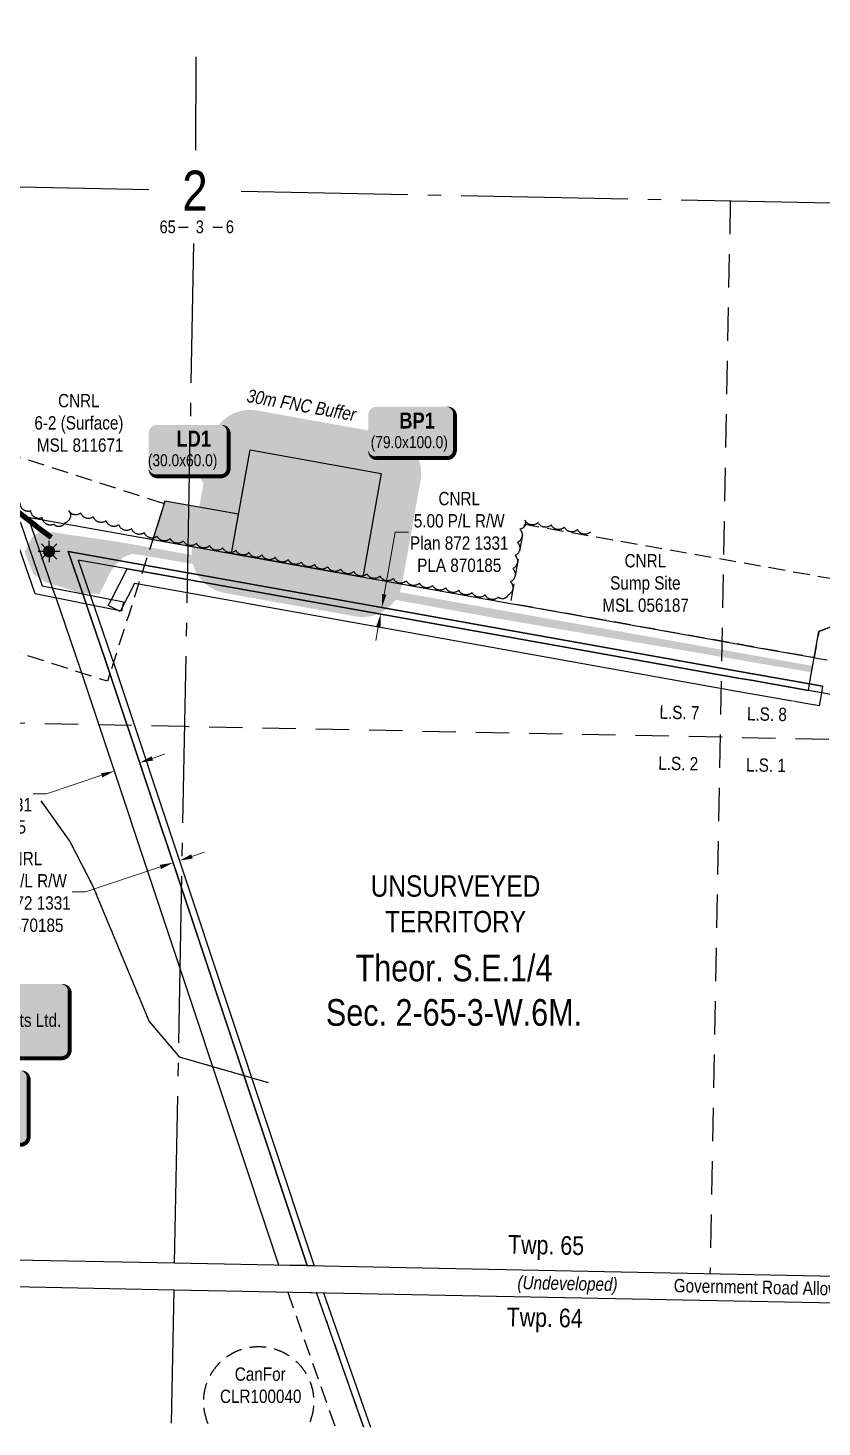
# Model space of a CAD drawing. Extents: x 412546 to 414954, y 6049740 to 6051498.
# Drawn here: x 413293 to 413889, y 6049753 to 6050802 of the extents above; entities that cross this region are included whole.
import ezdxf
from ezdxf.enums import TextEntityAlignment as Align

# ---------------------------------------------------------------- set-up
doc = ezdxf.new("R2010")
doc.units = 0
doc.header["$LTSCALE"] = 5
doc.header["$PDSIZE"] = 50
for name, pattern in [('0', [1, 1, 0]), ('foc-ACCESSROAD', [3.75, 2.5, -1.25]), ('foc-LSD', [8, 5, -3]), ('foc-QUARTERLINE', [33, 25, -3, 2, -3]), ('foc-WHEELTRACKS', [2, 0.4, -1.6])]:
    doc.linetypes.add(name, pattern=pattern)
doc.layers.get('Defpoints').update_dxf_attribs({"color": 9})
for name, color, linetype in [('10', 1, 'Continuous'), ('9', 3, 'Continuous'), ('AS-ROADS', 254, 'Continuous'), ('AS-WILDLIFE-BLOCK', 131, 'Continuous'), ('C-SYMBOL', 7, 'Continuous'), ('D-TXT', 6, 'Continuous'), ('F-AR', 190, 'foc-ACCESSROAD'), ('F-RW', 190, 'Continuous'), ('F-WS', 190, 'foc-ACCESSROAD'), ('F-WS-S', 190, 'Continuous'), ('L-QSEC', 8, 'foc-QUARTERLINE'), ('L-ROAD-T', 7, 'Continuous'), ('L-SEC', 7, 'Continuous'), ('L-SECLBL', 7, 'Continuous'), ('L-SECTION-LSD', 7, 'foc-LSD'), ('L-UNS-T', 3, 'Continuous'), ('P-BUFFER-H 30m', 51, 'Continuous'), ('P-BUFFER-T', 40, 'Continuous'), ('P-TEMP-BLOCKS', 250, 'Continuous'), ('P-TEMP-H', 41, 'Continuous'), ('P-TEMP_LOG DECK', 46, 'Continuous'), ('T-BUSH', 110, '0'), ('T-WATER-P3', 160, 'foc-WHEELTRACKS')]:
    doc.layers.add(name, color=color, linetype=linetype)
for name, color, linetype, lineweight in [('F-AR-T', 190, 'Continuous', 9), ('F-WS-T', 190, 'Continuous', 9), ('T-TEXT', 48, 'Continuous', 18)]:
    doc.layers.add(name, color=color, linetype=linetype, lineweight=lineweight)
doc.styles.add('100L', font='ARIALN.TTF', dxfattribs={"height": 11})
doc.styles.add('175L', font='ARIALN.TTF', dxfattribs={"height": 20})
doc.styles.add('80', font='ARIALN.TTF', dxfattribs={"height": 10})
doc.styles.add('80CG', font='ARIALN.TTF', dxfattribs={"height": 10})
doc.styles.add('80L', font='ARIALN.TTF', dxfattribs={"height": 10})
doc.styles.add('80LS', font='ARIALNI.TTF', dxfattribs={"height": 10})
doc.styles.add('BOLD', font='ARIALNB.TTF')
doc.styles.add('foc-LtypeFont', font='ARIALN.TTF', dxfattribs={"height": 7.349999999999999})
doc.styles.add('SIMPLEX', font='ARIALN.TTF')
doc.linetypes.add('foc-TOPO-flowdirection-NOLINE', pattern='A,0,[">",foc-LtypeFont,S=0.3,R=0,X=0,Y=-0.945],-20,[">",foc-LtypeFont,S=0.3,R=0,X=0,Y=-0.945],0', length=20)
doc.dimstyles.new('Compass 5 000', dxfattribs={"dimscale": 5, "dimtxt": 9, "dimasz": 2, "dimexe": 0.2, "dimexo": 0.0625, "dimgap": 0.5, "dimtad": 0, "dimtih": 1, "dimtoh": 1, "dimzin": 0, "dimdsep": 46, "dimtxsty": '80CG', "dimcen": 0.1, "dimse1": 1, "dimse2": 1, "dimclrd": 256, "dimclrt": 256, "dimaunit": 1, "dimadec": 4, "dimazin": 0, "dimtfac": 0.06, "dimtofl": 0, "dimtmove": 0, "dimatfit": 1, "dimfxl": 0.2, "dimtolj": 1, "dimtzin": 0, "dimlwd": -1, "dimarcsym": 0})

# ---------------------------------------------------------------- blocks, each defined once
blk = doc.blocks.new('L-SECLBL')
at = {"layer": '9', "color": 7}
for p, q in [((-5.082139060913505, -27.83004804289613), (-12.28857354467345, -27.83004804289613)), ((20.70431141927111, -27.83004804289613), (13.49787693551116, -27.83004804289613))]:
    blk.add_line(p, q, dxfattribs=at)
at = {"layer": '10', "color": 2, "style": 'SIMPLEX'}
blk.add_attdef('SEC', text='', height=30, dxfattribs=at).set_placement((0, 0), align=Align.MIDDLE)
at = {"layer": '10', "color": 5, "style": '80L'}
blk.add_attdef('TWP', text='', height=9.5, dxfattribs=at).set_placement((-14.43410290347765, -27.36845155570791), align=Align.MIDDLE_RIGHT)
blk.add_attdef('RGE', text='', height=9.5, dxfattribs=at).set_placement((3.622123863462547, -27.36845155570791), align=Align.MIDDLE_CENTER)
blk.add_attdef('MER', text='', height=9.5, dxfattribs=at).set_placement((23.16775162027989, -27.36845155570791), align=Align.MIDDLE_LEFT)
blk = doc.blocks.new('GAS')
h = blk.add_hatch(color=255)
h.dxf.hatch_style = 1
edge = h.paths.add_edge_path()
edge.add_arc((0, 0), 0.9, 0, 360)
for p, q in [((-0.8077887898725749, 0), (-1.615577579628734, 0)), ((-0.5711929310346023, 0.5711929297831376), (-1.142385862069204, 1.142385861385264)), ((0, 0.8077887887338874), (0, 1.615577579286764)), ((0.5711929310309642, 0.5711929297831376), (1.142385862065566, 1.142385861385264)), ((1.615577579625096, 0), (0.8077887898689368, 0)), ((-0.5711929310346023, -0.5711929316021271), (-1.142385862069204, -1.142385863204253)), ((0, -0.8077887905528768), (0, -1.615577581105753)), ((1.142385862065566, -1.142385863204253), (0.5711929310309642, -0.5711929316021271))]:
    blk.add_line(p, q)
blk.add_circle((0, 0), 0.8000000000000003)
blk = doc.blocks.new('*U38')
h = blk.add_hatch(color=255)
edge = h.paths.add_edge_path()
edge.add_line((-114, -28.5), (114, -28.5))
edge.add_arc((114, -22.5), 6, 270, 360)
edge.add_line((120, -22.5), (120, 21))
edge.add_arc((114, 21), 6, 0, 90)
edge.add_line((114, 27), (-114, 27))
edge.add_arc((-114, 21), 6, 90, 180)
edge.add_line((-120, 21), (-120, -22.5))
edge.add_arc((-114, -22.5), 6, 180, 270)
at = {"color": 44, "flags": 128}
blk.add_lwpolyline([(-114, -28.5, 3, 3, 0), (114, -28.5, 3, 3, 0.414213562373095), (120, -22.5, 3, 3, 0), (120, 21, 3, 0, 0.414213562373095), (114, 27, 0, 0, 0), (-114, 27, 0, 0, 0.414213562373095), (-120, 21, 0, 0, 0), (-120, -22.5, 0, 3, 0.414213562373095)], format="xyseb", close=True, dxfattribs=at)
at = {"color": 44, "style": '80'}
blk.add_attdef('ENTER_TEXT_001', (-35.98567530695772, -4.996589358799454), '', height=10, dxfattribs=at)
blk = doc.blocks.new('*U61')
h = blk.add_hatch(color=255)
edge = h.paths.add_edge_path()
edge.add_line((-86.49999999999999, -28.5), (86.49999999999999, -28.5))
edge.add_arc((86.49999999999999, -22.5), 6, 270, 360)
edge.add_line((92.49999999999999, -22.5), (92.49999999999999, 21))
edge.add_arc((86.49999999999999, 21), 6, 0, 90)
edge.add_line((86.49999999999999, 27), (-86.49999999999999, 27))
edge.add_arc((-86.49999999999999, 21), 6, 90, 180)
edge.add_line((-92.49999999999999, 21), (-92.49999999999999, -22.5))
edge.add_arc((-86.49999999999999, -22.5), 6, 180, 270)
at = {"color": 131, "flags": 128}
blk.add_lwpolyline([(-86.49999999999999, -28.5, 3, 3, 0), (86.49999999999999, -28.5, 3, 3, 0.414213562373095), (92.49999999999999, -22.5, 3, 3, 0), (92.49999999999999, 21, 3, 0, 0.414213562373095), (86.49999999999999, 27, 0, 0, 0), (-86.49999999999999, 27, 0, 0, 0.414213562373095), (-92.49999999999999, 21, 0, 0, 0), (-92.49999999999999, -22.5, 0, 3, 0.414213562373095)], format="xyseb", close=True, dxfattribs=at)
at = {"color": 131, "style": '80'}
blk.add_attdef('ENTER_TEXT_001', (-35.98567530695772, -4.996589358799454), '', height=10, dxfattribs=at)
blk = doc.blocks.new('*D52')
at = {"layer": 'Defpoints', "color": 0, "transparency": 16777216}
for p in [(413357.7561281403, 6050245.11614659), (413365.2203379089, 6050222.716291351), (413384.1870043997, 6050229.03647404)]:
    blk.add_point(p, dxfattribs=at)
at = {"layer": 'F-AR-T', "transparency": 16777216}
for p, q in [((413386.2099336116, 6050254.59768879), (413395.6970725916, 6050257.759048304)), ((413348.2689891602, 6050241.954787076), (413306.9371607504, 6050228.181955328)), ((413306.9371607504, 6050228.181955328), (413296.9371607506, 6050228.181955328))]:
    blk.add_line(p, q, dxfattribs=at)
for points in [[(413385.6830403593, 6050256.17887862), (413386.7368268638, 6050253.016498961), (413376.722794631, 6050251.436329277)], [(413347.7420959079, 6050243.535976906), (413348.7958824125, 6050240.373597246), (413357.7561281403, 6050245.11614659)]]:
    blk.add_solid(points, dxfattribs=at)
at = {"layer": 'F-AR-T', "transparency": 16777216, "insert": (413258.990366753, 6050228.181955328), "char_height": 10, "attachment_point": 5, "style": '80CG'}
blk.add_mtext('\\A1;CNRL\\P20.00 A/R\\PPlan 872 1331\\PLOC 870185', dxfattribs=at)
blk = doc.blocks.new('*D53')
at = {"layer": 'Defpoints', "color": 0, "transparency": 16777216}
for p in [(413393.2121042791, 6050201.951534091), (413397.9559199763, 6050203.532243171), (413401.7287077152, 6050176.392626652)]:
    blk.add_point(p, dxfattribs=at)
at = {"layer": 'F-AR-T', "transparency": 16777216}
for p, q in [((413415.9596940137, 6050181.13460035), (413425.446864615, 6050184.295864968)), ((413392.2415371134, 6050173.231362035), (413335.9939674579, 6050154.488845511)), ((413335.9939674579, 6050154.488845511), (413325.9939674581, 6050154.48884551))]:
    blk.add_line(p, q, dxfattribs=at)
for points in [[(413415.4328165774, 6050182.71579545), (413416.48657145, 6050179.553405249), (413406.4725234124, 6050177.973335733)], [(413391.7146596771, 6050174.812557135), (413392.7684145498, 6050171.650166934), (413401.7287077152, 6050176.392626652)]]:
    blk.add_solid(points, dxfattribs=at)
at = {"layer": 'F-AR-T', "transparency": 16777216, "insert": (413288.0471734607, 6050154.48884551), "char_height": 10, "attachment_point": 5, "style": '80CG'}
blk.add_mtext('\\A1;CNRL\\P5.00 P/L R/W\\PPlan 872 1331\\PPLA 870185', dxfattribs=at)
blk = doc.blocks.new('*D55')
at = {"layer": 'Defpoints', "color": 0, "transparency": 16777216}
for p in [(413558.3381125065, 6050367.739604064), (413569.3443275059, 6050360.694467344), (413570.2236381238, 6050365.616113605)]:
    blk.add_point(p, dxfattribs=at)
at = {"layer": 'F-AR-T', "transparency": 16777216}
for p, q in [((413560.0968818697, 6050377.583725677), (413568.452101917, 6050424.349267519)), ((413568.452101917, 6050424.349267519), (413578.4521019169, 6050424.349267519)), ((413555.7000325255, 6050352.973836191), (413553.9412631621, 6050343.129714578))]:
    blk.add_line(p, q, dxfattribs=at)
for points in [[(413558.4561949342, 6050377.876853904), (413561.7375688051, 6050377.29059745), (413558.3381125065, 6050367.739604064)], [(413554.05934559, 6050353.266964418), (413557.3407194609, 6050352.680707964), (413557.4588018886, 6050362.817957804)]]:
    blk.add_solid(points, dxfattribs=at)
at = {"layer": 'F-AR-T', "transparency": 16777216, "insert": (413616.3988959137, 6050424.349267519), "char_height": 10, "attachment_point": 5, "style": '80CG'}
blk.add_mtext('\\A1;CNRL\\P5.00 P/L R/W\\PPlan 872 1331\\PPLA 870185', dxfattribs=at)
blk = doc.blocks.new('*U59')
h = blk.add_hatch(color=191)
edge = h.paths.add_edge_path()
edge.add_line((-23.99999999999998, -20), (23.99999999999998, -20))
edge.add_arc((23.99999999999998, -14), 6, 270, 360)
edge.add_line((29.99999999999998, -14), (29.99999999999998, 12.5))
edge.add_arc((23.99999999999998, 12.5), 6, 0, 90)
edge.add_line((23.99999999999998, 18.5), (-23.99999999999998, 18.5))
edge.add_arc((-23.99999999999998, 12.5), 6, 90, 180)
edge.add_line((-29.99999999999998, 12.5), (-29.99999999999998, -14))
edge.add_arc((-23.99999999999998, -14), 6, 180, 270)
at = {"color": 250, "flags": 128}
blk.add_lwpolyline([(-23.99999999999998, -20, 3, 3, 0), (23.99999999999998, -20, 3, 3, 0.414213562373095), (29.99999999999998, -14, 3, 3, 0), (29.99999999999998, 12.5, 3, 0, 0.414213562373095), (23.99999999999998, 18.5, 0, 0, 0), (-23.99999999999998, 18.5, 0, 0, 0.414213562373095), (-29.99999999999998, 12.5, 0, 0, 0), (-29.99999999999998, -14, 0, 3, 0.414213562373095)], format="xyseb", close=True, dxfattribs=at)
at = {"flags": 128}
blk.add_lwpolyline([(21.69884821156246, -42.5172570914722, 0, 7.499999999999999, 0), (-3.398394867633905e-15, 0, 0, 0, 0)], format="xyseb", dxfattribs=at)
at = {"color": 250}
for tag, p, height, style in [('TEMP_AREA_W1_001', (-9.212824010914055, 2.244292974654144), 12, 'BOLD'), ('ENTER_TEXT_001', (-30.65893587994544, -12.47010782646594), 9, '80')]:
    blk.add_attdef(tag, p, '', height=height, dxfattribs=dict(at, style=style))
blk = doc.blocks.new('*U60')
h = blk.add_hatch(color=191)
edge = h.paths.add_edge_path()
edge.add_line((-26.49999999999998, -20), (26.49999999999998, -20))
edge.add_arc((26.49999999999998, -14), 6, 270, 360)
edge.add_line((32.49999999999998, -14), (32.49999999999998, 12.5))
edge.add_arc((26.49999999999998, 12.5), 6, 0, 90)
edge.add_line((26.49999999999998, 18.5), (-26.49999999999998, 18.5))
edge.add_arc((-26.49999999999998, 12.5), 6, 90, 180)
edge.add_line((-32.49999999999998, 12.5), (-32.49999999999998, -14))
edge.add_arc((-26.49999999999998, -14), 6, 180, 270)
at = {"color": 250, "flags": 128}
blk.add_lwpolyline([(-26.49999999999998, -20, 3, 3, 0), (26.49999999999998, -20, 3, 3, 0.414213562373095), (32.49999999999998, -14, 3, 3, 0), (32.49999999999998, 12.5, 3, 0, 0.414213562373095), (26.49999999999998, 18.5, 0, 0, 0), (-26.49999999999998, 18.5, 0, 0, 0.414213562373095), (-32.49999999999998, 12.5, 0, 0, 0), (-32.49999999999998, -14, 0, 3, 0.414213562373095)], format="xyseb", close=True, dxfattribs=at)
at = {"flags": 128}
blk.add_lwpolyline([(-23.4487812872909, -4.812831203336179, 0, 7.5, 0), (-3.398394867633905e-15, 0, 0, 0, 0)], format="xyseb", dxfattribs=at)
at = {"color": 250}
for tag, p, height, style in [('TEMP_AREA_W1_001', (-9.212824010914055, 2.244292974654144), 12, 'BOLD'), ('ENTER_TEXT_001', (-30.65893587994544, -12.47010782646594), 9, '80')]:
    blk.add_attdef(tag, p, '', height=height, dxfattribs=dict(at, style=style))

msp = doc.modelspace()

# ---------------------------------------------------------------- hatches: boundary and pattern name
at = {"layer": 'AS-ROADS'}
h = msp.add_hatch(color=256, dxfattribs=at)
h.dxf.hatch_style = 1
h.paths.add_polyline_path([(413880.6848437653, 6050319.145465171), (413881.5351534392, 6050323.924333795), (413359.531085269, 6050417.188052127), (413321.0968039785, 6050422.692541149), (413303.2931722396, 6050425.577420975), (413295.7552222353, 6050420.157727995), (413290.5201105037, 6050409.181081753), (413297.1402635442, 6050392.617500398), (413306.3607516881, 6050386.550438049), (413319.0524534857, 6050382.76923399), (413332.9471485332, 6050378.410907295), (413346.5318698598, 6050377.953412319), (413355.96146726, 6050396.413253767), (413363.8092146402, 6050404.969864748), (413370.9435304403, 6050408.139997779), (413410.4651798627, 6050401.484496663), (413440.2669390356, 6050396.254827945), (413541.9432397293, 6050378.325228022), (413644.3428124384, 6050359.674628952), (413744.8677821684, 6050342.407830938)])
at = {"layer": 'P-BUFFER-H 30m'}
h = msp.add_hatch(color=256, dxfattribs=at)
h.dxf.hatch_style = 1
edge = h.paths.add_edge_path()
edge.add_line((413538.7278632364, 6050361.088864506), (413440.3297622922, 6050378.667478503))
edge.add_arc((413445.6033464911, 6050408.186908786), 29.98678800009802, 169.8703484022224, 259.8710823662626, ccw=False)
edge.add_line((413416.0839837653, 6050413.460871131), (413429.9720846081, 6050491.195192976))
edge.add_arc((413459.4914473338, 6050485.921230631), 29.98678799981233, 79.87108236584021, 169.8703484021833, ccw=False)
edge.add_line((413464.7650315327, 6050515.440660913), (413563.1631324773, 6050497.862046918))
edge.add_arc((413557.8895482784, 6050468.342616634), 29.98678800008779, -10.129651597777581, 79.8710823663721, ccw=False)
edge.add_line((413587.4089110042, 6050463.068654289), (413573.520810161, 6050385.334332445))
edge.add_arc((413544.0014474348, 6050390.60829479), 29.98678800032803, 259.8710823671385, 349.8703484023593, ccw=False)
at = {"layer": 'P-TEMP-H'}
h = msp.add_hatch(color=256, dxfattribs=at)
h.dxf.hatch_style = 1
h.paths.add_polyline_path([(413544.0014474352, 6050390.60829479), (413445.6033464911, 6050408.186908786), (413459.4914473338, 6050485.921230631), (413557.8895482784, 6050468.342616634)])
h = msp.add_hatch(color=256, dxfattribs=at)
h.dxf.hatch_style = 1
h.paths.add_polyline_path([(413445.6033464911, 6050408.186908786), (413450.8773088364, 6050437.706271512), (413395.5395415552, 6050447.592978879), (413395.2052833339, 6050445.72207252), (413386.5645792115, 6050418.73484095)])

# ---------------------------------------------------------------- linework, layer by layer
at = {"layer": 'AS-ROADS', "const_width": 3.998238399999994, "flags": 128}
msp.add_lwpolyline([(412557.0566425376, 6050413.97652984), (412639.8997585782, 6050465.811232738), (412695.4274479335, 6050492.525022548), (412726.6469190652, 6050514.260801037), (412794.4787037025, 6050539.825814228), (412986.0731703989, 6050641.779649988), (413006.9880000009, 6050653.362), (413014.3770000009, 6050647.385), (413036.866, 6050629.125), (413117.245, 6050568.736), (413196.2330000009, 6050508.105), (413275.954, 6050446.994), (413286.606, 6050438.555), (413294.933, 6050432.131), (413302.5790000009, 6050426.104), (413310.49, 6050420.271000006)], dxfattribs=at)
at = {"layer": 'F-AR', "flags": 128}
for points in [[(413523.235399759, 6049753.868557124), (413487.9082834981, 6049854.530389365), (413509.2459777363, 6049854.105392777), (413544.5724396571, 6049753.444476698)], [(413428.2096267329, 6049755.757224468), (413427.9645317596, 6049756.324489169), (413427.6902875475, 6049756.990400056), (413427.4277924282, 6049757.661747147), (413427.1771833515, 6049758.337233917), (413426.9377834183, 6049759.016040828), (413426.7110292936, 6049759.700409511), (413426.4951844629, 6049760.388089798), (413426.2923678277, 6049761.078441797), (413426.1012174087, 6049761.773627443), (413425.9222183906, 6049762.470659575), (413425.7554852957, 6049763.172542432), (413425.6012433014, 6049763.874880987), (413425.4590872497, 6049764.581364915), (413425.3291626254, 6049765.290397833), (413425.2117863651, 6049766.001388573), (413425.1069812349, 6049766.713537522), (413425.0142047834, 6049767.428329722), (413424.9339966156, 6049768.144380112), (413424.8667793066, 6049768.860900374), (413424.8116934741, 6049769.57996681), (413424.769115818, 6049770.298889239), (413424.7390292598, 6049771.01826737), (413424.7210571074, 6049771.828619991), (413424.7212967396, 6049772.909279127), (413424.7493599092, 6049773.98943008), (413424.8179464919, 6049775.248392813), (413424.9073251635, 6049776.325187991), (413424.9919225519, 6049777.13075865), (413425.0814029954, 6049777.845638735), (413425.1830117295, 6049778.559663769), (413425.2975167198, 6049779.270454832), (413425.423570217, 6049779.979674109), (413425.562996956, 6049780.686473261), (413425.7140949203, 6049781.390903855), (413425.877583694, 6049782.092286159), (413426.0534689638, 6049782.790420261), (413426.2411026385, 6049783.48698827), (413426.441089782, 6049784.178306203), (413426.6532308341, 6049784.867869521), (413426.8772426671, 6049785.551568822), (413427.113348301, 6049786.232111344), (413427.3609650994, 6049786.908880294), (413427.6207183856, 6049787.580993188), (413427.8919198829, 6049788.248030296), (413428.1744383361, 6049788.911088243), (413428.4688275722, 6049789.568282173), (413428.7748506955, 6049790.220905769), (413429.0920449403, 6049790.86764543), (413429.4204131605, 6049791.508401203), (413429.7603352323, 6049792.143884134), (413430.1105317118, 6049792.773357565), (413430.4718993188, 6049793.396947058), (413430.8443007583, 6049794.01244799), (413431.2275364732, 6049794.623355817), (413431.6210035594, 6049795.22625227), (413432.024842161, 6049795.823242017), (413432.4393176375, 6049796.412031867), (413432.8640845974, 6049796.994212504), (413433.2987859246, 6049797.568273275), (413433.7436816297, 6049798.135622039), (413434.1981062056, 6049798.695039453), (413434.6623079337, 6049799.244832033), (413435.1360015373, 6049799.787992634), (413435.6194495245, 6049800.322328014), (413436.111549584, 6049800.847906819), (413436.6130814094, 6049801.365451477), (413437.1236878822, 6049801.873451331), (413437.6428265566, 6049802.373391443), (413438.1704572475, 6049802.863169928), (413438.706822883, 6049803.34479441), (413439.2521031123, 6049803.815469078), (413439.8047132739, 6049804.278149781), (413440.3654355673, 6049804.729957849), (413440.9335532578, 6049805.171473072), (413441.5101202684, 6049805.604325975), (413442.0936828696, 6049806.026874649), (413442.6845579903, 6049806.438527919), (413443.2832026958, 6049806.840799291), (413443.8881831731, 6049807.231347184), (413444.4997537392, 6049807.611779367), (413445.1177173405, 6049807.981990191), (413445.7422109223, 6049808.340683136), (413446.2150975417, 6049808.603029228), (413446.5319227554, 6049808.774403423), (413446.8504325736, 6049808.942824611), (413447.1701243956, 6049809.108378506), (413447.4914008682, 6049809.270976544), (413447.8139393747, 6049809.4314098), (413448.1379796604, 6049809.588284646), (413448.4637845837, 6049809.742908986), (413448.7902717483, 6049809.894651808), (413449.1183407222, 6049810.043538722), (413449.4477144144, 6049810.188761582), (413449.7786499971, 6049810.331828198), (413450.1102706703, 6049810.471913341), (413450.4431704484, 6049810.609233991), (413450.7777548353, 6049810.743601634), (413451.1130214633, 6049810.875087755), (413451.4494928638, 6049811.002906975), (413451.7872234514, 6049811.128661361), (413452.1260588529, 6049811.250746001), (413452.4657564827, 6049811.370654473), (413452.8065589333, 6049811.486893201), (413453.1486205655, 6049811.601067094), (413453.4913872114, 6049811.711559856), (413453.835036007, 6049811.819176788), (413454.1797867716, 6049811.923223927), (413454.5253997628, 6049812.025094898), (413454.8716978474, 6049812.123984398), (413455.2192978066, 6049812.219309793), (413455.5671773543, 6049812.311842235), (413455.9162417516, 6049812.401407437), (413456.2657084617, 6049812.487382919), (413456.6163372506, 6049812.571190773), (413456.9673711989, 6049812.651308955), (413457.3190845444, 6049812.728645572), (413457.6716999594, 6049812.802406699), (413458.0249805456, 6049812.873886014), (413458.3786605928, 6049812.941875562), (413458.7327258768, 6049813.006875103), (413459.0874904828, 6049813.068393411), (413459.4431400807, 6049813.126935943), (413459.7990721177, 6049813.18258557), (413460.1553836979, 6049813.235445092), (413460.5121004367, 6049813.284614941), (413460.8694965726, 6049813.331003222), (413461.226875293, 6049813.374490062), (413461.5850589758, 6049813.414298614), (413461.9431224466, 6049813.451302829), (413462.3019908777, 6049813.484628759), (413462.6608390511, 6049813.515153201), (413463.019969656, 6049813.542784736), (413463.3794826547, 6049813.567526213), (413463.7389981587, 6049813.588666619), (413464.0987961022, 6049813.606914057), (413464.4585936998, 6049813.621660376), (413464.8186765877, 6049813.633413841), (413465.1787392068, 6049813.642365814), (413465.5387043849, 6049813.647713836), (413465.8990519498, 6049813.650171802), (413466.2593991714, 6049813.649128617), (413466.6196119522, 6049813.645780849), (413466.9793445558, 6049813.638218056), (413467.3395395805, 6049813.628467685), (413467.6995343582, 6049813.615210481), (413468.0595344887, 6049813.598252226), (413468.4190946274, 6049813.579180756), (413468.7785743947, 6049813.555905623), (413469.1379197211, 6049813.530325917), (413469.4968648982, 6049813.501233671), (413469.8557926591, 6049813.469239986), (413470.2141203692, 6049813.433728071), (413470.5724306611, 6049813.395314715), (413470.9299239246, 6049813.353977146), (413471.2877167016, 6049813.309146968), (413471.6445924992, 6049813.261389729), (413472.0010482296, 6049813.210819618), (413472.3574065081, 6049813.156645555), (413472.7128449641, 6049813.09964439), (413473.0682659997, 6049813.039741781), (413473.4227899787, 6049812.976212454), (413473.7767939384, 6049812.909867409), (413474.1299979424, 6049812.839998442), (413474.4830646544, 6049812.76792486), (413474.8352343094, 6049812.692224537), (413475.1865840888, 6049812.613699965), (413475.5374337693, 6049812.531660012), (413475.8877662757, 6049812.446704388), (413476.2367791476, 6049812.358910273), (413476.5853719511, 6049812.268303284), (413476.9330676923, 6049812.174069577), (413477.2802462604, 6049812.076920198), (413477.6262023025, 6049811.977035127), (413477.9711414101, 6049811.874220154), (413478.3156832185, 6049811.767792695), (413478.6588826245, 6049811.659326358), (413479.0012849228, 6049811.547236148), (413479.3426674397, 6049811.432315988), (413479.6828501977, 6049811.313860524), (413480.0220960542, 6049811.193177662), (413480.3604420041, 6049811.068968038), (413480.6974483975, 6049810.942619583), (413481.0336548415, 6049810.81274721), (413481.3684445418, 6049810.67993355), (413481.7020117145, 6049810.544384198), (413482.0346619074, 6049810.405907787), (413482.3659924673, 6049810.26459289), (413482.6960233143, 6049810.119739842), (413483.0248174025, 6049809.972650861), (413483.3521890603, 6049809.822820495), (413483.6783410381, 6049809.670154487), (413484.0031961463, 6049809.513850376), (413484.3267088529, 6049809.355507388), (413484.6485049676, 6049809.194214578), (413484.9689786019, 6049809.030183228), (413485.2881354505, 6049808.863213437), (413485.6059698178, 6049808.693505108), (413485.9221875411, 6049808.520849804), (413486.2369856775, 6049808.345353161), (413486.5501614839, 6049808.167109444), (413486.8616007717, 6049807.986615562), (413487.1717175776, 6049807.803383144), (413487.4800349164, 6049807.616598343), (413487.9392635801, 6049807.332777522), (413488.5461414813, 6049806.943525082), (413489.1456792008, 6049806.5450607), (413489.7388389218, 6049806.135211054), (413490.3242558055, 6049805.716238035), (413490.9024751533, 6049805.286556646), (413491.4728716411, 6049804.847049371), (413492.0360705885, 6049804.39683373), (413492.5907071687, 6049803.938171608), (413493.1377435569, 6049803.468889681), (413493.6761375478, 6049802.990458765), (413494.2064916982, 6049802.502795986), (413494.7279206713, 6049802.005375969), (413495.240390319, 6049801.499398136), (413495.7443175202, 6049800.984274161), (413496.2389826918, 6049800.460683782), (413496.7246828403, 6049799.928735488), (413497.2011238072, 6049799.388220839), (413497.6677773753, 6049798.840125122), (413498.125411505, 6049798.282069414), (413498.5726016014, 6049797.718414599), (413499.0095472317, 6049797.145665208), (413499.4368082539, 6049796.565237641), (413499.8539450217, 6049795.978519857), (413500.2609173516, 6049795.383409972), (413500.6572656695, 6049794.78199564), (413501.0431870299, 6049794.174382484), (413501.4180244629, 6049793.559051307), (413501.7827376389, 6049792.937429896), (413502.1361271429, 6049792.309484124), (413502.4784871343, 6049791.675422346), (413502.8095035269, 6049791.035735873), (413503.1300531218, 6049790.391249898), (413503.4383937053, 6049789.739914162), (413503.7356706265, 6049789.083661902), (413504.0217010585, 6049788.421887712), (413504.2963252767, 6049787.756687729), (413504.5588205192, 6049787.085340493), (413504.809529667, 6049786.409856422), (413505.0488496776, 6049785.730346848), (413505.2756839375, 6049785.046680517), (413505.4911290634, 6049784.358988685), (413505.6943455969, 6049783.668647908), (413505.8854961051, 6049782.973462095), (413506.0640153708, 6049782.275715902), (413506.2308285708, 6049781.574535383), (413506.3855102882, 6049780.870808713), (413506.5276237146, 6049780.165823883), (413506.6575483952, 6049779.456790783), (413506.7750246596, 6049778.745802707), (413506.8798526044, 6049778.032853963), (413506.9726290977, 6049777.31806158), (413507.0524147205, 6049776.602799264), (413507.1200517855, 6049775.885590507), (413507.1747179098, 6049775.167212158), (413507.2173955315, 6049774.448292387), (413507.2474020652, 6049773.728211559), (413507.2649975235, 6049773.008377538), (413507.2674081873, 6049772.017322795), (413507.2532702573, 6049771.206955962), (413507.2270499109, 6049770.487174762), (413507.1874161239, 6049769.76771186), (413507.1123962748, 6049768.780354305), (413507.0344241008, 6049767.973971762), (413506.9515916344, 6049767.257480205), (413506.8558657544, 6049766.544122663), (413506.7480087309, 6049765.831720142), (413506.6277808154, 6049765.12166623), (413506.4950020296, 6049764.413255615), (413506.3497495569, 6049763.707290741), (413506.1925060749, 6049763.004385547), (413506.0227689834, 6049762.304625761), (413505.8410579636, 6049761.607325943), (413505.6472389103, 6049760.913682669), (413505.4409433221, 6049760.222585091), (413505.2227968684, 6049759.536651871), (413504.992859307, 6049758.853784022), (413504.75098516, 6049758.175577929), (413504.4971029287, 6049757.501031228), (413504.2320837206, 6049756.831169046), (413503.9546139359, 6049756.166454148), (413503.6663899037, 6049755.507034865), (413503.3661350216, 6049754.852074587), (413503.086975102, 6049754.269013448)]]:
    msp.add_lwpolyline(points, dxfattribs=at)
at = {"layer": 'F-RW'}
for points in [[(412808.8940088362, 6050802.239922851), (412819.6613999924, 6050793.789851664), (413287.4090887902, 6050431.43101078), (413303.6215096689, 6050383.97913955), (413364.4841227343, 6050371.99360685), (413363.1322008898, 6050365.128538923), (413298.3063451921, 6050377.894543769), (413281.4660438186, 6050427.184148213), (412815.359, 6050788.272), (412804.5743309539, 6050796.73563059)], [(414213.3105169553, 6050246.028753235), (413888.1086256796, 6050303.804542766), (413878.263813581, 6050305.545923717), (413835.2592806364, 6050313.192734718), (413825.6760715467, 6050314.89763682), (413412.658747252, 6050388.688280564), (413378.8763171386, 6050394.724538762), (413367.244370113, 6050396.802017625), (413330.6303496016, 6050403.343692796), (413339.9602912389, 6050376.191768778), (413342.5922174318, 6050368.539926246), (413355.6822993842, 6050330.396578827), (413357.0066538783, 6050326.422610485), (413408.5260543412, 6050171.81025981), (413507.6778741766, 6049874.248477872), (413502.3733075557, 6049874.354601964), (413408.2407968148, 6050156.849403326), (413354.4239001973, 6050318.357578605), (413350.9460393338, 6050328.794418106), (413336.9168747262, 6050369.66080541), (413334.2854903984, 6050377.316144571), (413323.1401465532, 6050409.761194706), (413380.4144198922, 6050399.527950989), (413412.7552556345, 6050393.749712265), (413826.552941041, 6050319.819836165), (413879.1420287888, 6050310.474612293), (413888.9842401429, 6050308.725374662)], [(413544.5724396571, 6049753.444476698), (413509.2459777363, 6049854.105392777), (413514.5814262525, 6049853.998789448), (413549.904379034, 6049753.338502713)]]:
    msp.add_lwpolyline(points, dxfattribs=at)
at = {"layer": 'F-RW', "flags": 128}
for points in [[(413888.9842401429, 6050308.725374662), (413879.1420287888, 6050310.474612293), (413826.552941041, 6050319.819836165), (413412.7552556345, 6050393.749712265), (413380.4144198922, 6050399.527950989), (413323.1401465532, 6050409.761194706), (413334.2854903984, 6050377.316144571), (413336.9168747262, 6050369.66080541), (413350.9460393338, 6050328.794418106), (413354.4239001973, 6050318.357578605), (413408.2407968148, 6050156.849403326), (413502.3733075557, 6049874.354601964), (413481.1602954493, 6049874.777258487), (413407.1007239119, 6050097.034589908), (413333.2620620448, 6050318.622057009), (413332.0126162084, 6050322.371988856), (413314.2967768057, 6050374.146846209), (413311.5949605538, 6050381.822162136), (413293.1888175883, 6050435.417638457), (413386.5645792101, 6050418.73484095), (413413.1411141907, 6050413.986233938), (413655.0073796572, 6050370.777217882), (413658.0256410131, 6050370.23806709), (413697.6638996724, 6050363.157611406), (413830.0443267796, 6050339.509941399), (413832.2568095865, 6050339.116122066), (413882.6443414983, 6050330.158137992), (413885.6311739705, 6050329.629645457), (413892.4860613463, 6050328.409716801)], [(413888.9842401429, 6050308.725374662), (413888.1086256796, 6050303.804542766), (413886.3542214377, 6050293.942820351), (413823.434027177, 6050305.145584577), (413412.4675564943, 6050378.661174608), (413375.8035067833, 6050385.168199586), (413372.8428864111, 6050385.750281712), (413362.1474737645, 6050364.685650713), (413353.2047475838, 6050369.196249551), (413355.2271040033, 6050373.173227787), (413367.244370113, 6050396.802017625), (413378.8763171386, 6050394.724538762), (413412.658747252, 6050388.688280564), (413825.6760715467, 6050314.89763682), (413835.2592806364, 6050313.192734718), (413878.263813581, 6050305.545923717), (413879.1420287888, 6050310.474612293), (413882.6443414983, 6050330.158137992), (413886.1391698967, 6050349.800868809), (413897.0374032657, 6050353.9887345)]]:
    msp.add_lwpolyline(points, dxfattribs=at)
at = {"layer": 'F-WS', "flags": 128}
for points in [[(413354.4239001986, 6050318.357578605), (413352.5327544214, 6050312.451542624), (413333.2620620461, 6050318.622057009), (413219.2635281187, 6050355.125354203), (413249.8352914321, 6050450.600766265), (413252.1069286044, 6050457.695746755), (413254.7036170391, 6050465.805602519), (413261.9358548289, 6050488.393244657), (413395.2052833339, 6050445.72207252), (413386.5645792115, 6050418.73484095), (413380.4144198922, 6050399.527950989), (413378.8763171386, 6050394.724538762), (413375.8035067833, 6050385.168199586), (413368.2415240396, 6050361.488124739), (413357.0066538796, 6050326.422610485), (413354.4239001986, 6050318.357578605)], [(413903.0484057915, 6050388.245531376), (413897.0374032657, 6050353.9887345), (413886.1391698967, 6050349.800868809), (413882.6443414983, 6050330.158137992), (413832.2568095865, 6050339.116122066), (413830.0443267796, 6050339.509941399), (413697.6638996724, 6050363.157611406), (413658.0256410131, 6050370.23806709), (413655.0073796572, 6050370.777217882), (413665.5098533952, 6050430.175688268), (413903.0484057915, 6050388.245531376)]]:
    msp.add_lwpolyline(points, close=True, dxfattribs=at)
at = {"layer": 'L-QSEC'}
for p, q in [((413418.7801428686, 6050710.515435399), (413419.2040324447, 6050780.489225037)), ((412615.1827740139, 6050696.485896008), (413383.6893651196, 6050681.219063233)), ((413452.9275094096, 6050679.843607013), (414221.2105115194, 6050664.581215964)), ((413402.8948617506, 6049876.337260526), (413417.4479641898, 6050640.559205428)), ((413400.6095147507, 6049756.296110723), (413402.5120148912, 6049856.232958179))]:
    msp.add_line(p, q, dxfattribs=at)
at = {"layer": 'L-SEC'}
for p, q in [((412599.7112570627, 6049892.31124311), (413402.9118492192, 6049876.336923115)), ((413402.9113195521, 6049876.336933642), (414206.0515207125, 6049860.384982944)), ((412599.3244718683, 6049872.207018649), (413402.5120148912, 6049856.232958179)), ((413402.5120148912, 6049856.232958179), (414205.6522160519, 6049840.281007483))]:
    msp.add_line(p, q, dxfattribs=at)
at = {"layer": 'L-SECTION-LSD', "flags": 128}
for points in [[(413819.7098518852, 6050672.557261324), (413804.4731912317, 6049868.361121736)], [(413410.5520270005, 6050278.435283604), (412607.4470155374, 6050294.398569559)], [(414213.6310161158, 6050262.483099454), (413410.5520270005, 6050278.435283604)]]:
    msp.add_lwpolyline(points, dxfattribs=at)
at = {"layer": 'P-TEMP_LOG DECK', "flags": 128}
for points in [[(413544.0014474352, 6050390.60829479), (413445.6033464911, 6050408.186908786), (413459.4914473338, 6050485.921230631), (413557.8895482784, 6050468.342616634)], [(413445.6033464911, 6050408.186908786), (413450.8773088364, 6050437.706271512), (413395.5395415552, 6050447.592978879), (413395.2052833339, 6050445.72207252), (413386.5645792115, 6050418.73484095)]]:
    msp.add_lwpolyline(points, close=True, dxfattribs=at)
at = {"layer": 'T-BUSH', "flags": 128}
msp.add_lwpolyline([(413714.9090302298, 6050424.500814919, -0.52056705), (413705.0656138269, 6050426.238368633, -0.52056705), (413695.2221974237, 6050427.975922348, -0.52056705), (413685.3787810206, 6050429.713476064, -0.52056705), (413675.5353646176, 6050431.451029778, -0.52056705), (413665.6919482145, 6050433.188583492, -0.52056705), (413661.8005662071, 6050426.419789246, -0.52056705), (413660.0602014162, 6050416.576869466, -0.52056705), (413658.3198366254, 6050406.733949687, -0.52056705), (413656.5794718344, 6050396.891029907, -0.52056705), (413654.8391070435, 6050387.048110127, -0.52056705), (413653.0987422527, 6050377.205190348, -0.52056705), (413645.6845324094, 6050375.488888361, -0.52056705), (413635.8447238548, 6050377.24675838, -0.52056705), (413626.0049153002, 6050379.004628399, -0.52056705), (413616.1651067457, 6050380.762498419, -0.52056705), (413606.325298191, 6050382.520368438, -0.52056705), (413596.4854896365, 6050384.278238457, -0.52056705), (413586.645681082, 6050386.036108476, -0.52056705), (413576.8058725273, 6050387.793978496, -0.52056705), (413566.9660639729, 6050389.551848515, -0.52056705), (413557.1262554181, 6050391.309718533, -0.52056705), (413547.2864468637, 6050393.067588553, -0.52056705), (413537.4466372006, 6050394.825452368, -0.52056705), (413527.6068271063, 6050396.583313768, -0.52056705), (413517.7670170119, 6050398.341175167, -0.52056705), (413507.9272069173, 6050400.099036567, -0.52056705), (413498.0873968228, 6050401.856897967, -0.52056705), (413488.2475867284, 6050403.614759367, -0.52056705), (413478.4077766339, 6050405.372620766, -0.52056705), (413468.5679665396, 6050407.130482165, -0.52056705), (413458.7281564451, 6050408.888343565, -0.52056705), (413448.8883463505, 6050410.646204964, -0.52056705), (413439.0485524642, 6050412.404157087, -0.52056705), (413429.2087648889, 6050414.162144536, -0.52056705), (413419.3689773139, 6050415.920131985, -0.52056705), (413409.5291897386, 6050417.678119433, -0.52056705), (413399.6894021632, 6050419.436106882, -0.52056705), (413389.849614588, 6050421.19409433, -0.52056705), (413380.2306529546, 6050423.855238617, -0.52056705), (413370.6898151747, 6050426.835901941, -0.52056705), (413361.148977395, 6050429.816565266, -0.52056705), (413351.6081396149, 6050432.79722859, -0.52056705), (413342.0673018351, 6050435.777891914, -0.52056705), (413332.5264640554, 6050438.758555238, -0.52056705), (413323.64708776, 6050440.433401737, -0.52056705), (413320.4057699763, 6050430.977937791, -0.52056705), (413312.3517806004, 6050430.08602002, -0.52056705), (413303.7084750126, 6050435.106498873, -0.52056705), (413295.065169425, 6050440.126977725, -0.52056705), (413287.1032175954, 6050446.14425125, -0.52056705), (413279.2815243327, 6050452.367721987, -0.52056705), (413271.3569237528, 6050458.459736845, -0.52056705), (413263.4323231729, 6050464.551751704, -0.52056705), (413255.5077225929, 6050470.643766563, -0.52056705), (413247.583122013, 6050476.735781423, -0.52056705), (413239.6585214331, 6050482.827796282, -0.52056705), (413231.7339208532, 6050488.919811141, -0.52056705), (413223.8093202733, 6050495.011826, -0.52056705), (413215.8847196933, 6050501.10384086, -0.52056705), (413207.9601191134, 6050507.195855719, -0.52056705), (413200.0351488867, 6050513.287388708, -0.52056705), (413192.0980104259, 6050519.363059242, -0.52056705), (413184.1608719652, 6050525.438729778, -0.52056705), (413176.2237335046, 6050531.514400313, -0.52056705), (413168.2865950437, 6050537.590070847, -0.52056705), (413160.349456583, 6050543.665741383, -0.52056705), (413152.4123181221, 6050549.741411918, -0.52056705), (413144.4751796614, 6050555.817082453, -0.52056705), (413136.5380412005, 6050561.892752987, -0.52056705), (413128.6009027398, 6050567.968423523, -0.52056705), (413120.658449441, 6050574.037066345, -0.52056705), (413112.6510097081, 6050580.0197788, -0.52056705), (413104.6435699752, 6050586.002491255, -0.52056705), (413096.6361302424, 6050591.98520371, -0.52056705), (413088.6286905093, 6050597.967916165, -0.52056705), (413080.6212507764, 6050603.950628621, -0.52056705), (413072.6138110436, 6050609.933341075, -0.52056705), (413064.6063713105, 6050615.91605353, -0.52056705), (413056.5989315776, 6050621.898765985, -0.52056705), (413048.5914918448, 6050627.88147844, -0.52056705), (413040.5844573304, 6050633.864706379, -0.52056705), (413032.8800801341, 6050640.232948791, -0.52056705), (413025.1757029378, 6050646.601191202, -0.52056705), (413027.1585936915, 6050654.435282339, -0.52056705), (413032.4415470975, 6050660.350518678, -0.52056705)], format="xyb", dxfattribs=at)
at = {"layer": 'T-WATER-P3', "flags": 128}
msp.add_lwpolyline([(413302.5252193139, 6050222.715867749), (413324.3739875177, 6050192.309753947), (413341.449173033, 6050159.381024534), (413383.8309928713, 6050057.249649128), (413406.3860362971, 6050030.936555098), (413473.1489797513, 6050011.629256836)], dxfattribs=at)
at = {"layer": 'T-WATER-P3', "linetype": 'foc-TOPO-flowdirection-NOLINE', "flags": 128}
msp.add_lwpolyline([(413302.5252193139, 6050222.715867749), (413324.3739875177, 6050192.309753947), (413341.449173033, 6050159.381024534), (413383.8309928713, 6050057.249649128), (413406.3860362971, 6050030.936555098), (413473.1489797513, 6050011.629256836)], dxfattribs=at)

# ---------------------------------------------------------------- block references
ref = msp.add_blockref('*U38', (413204.2468116069, 6050058.359310151))
ref.add_attrib('ENTER_TEXT_001', 'DTLG150003 Norbord Inc.', (413136.8082031485, 6050070.199919519), dxfattribs={"color": 44, "height": 9.999999999999956, "style": '80'})
ref.add_attrib('ENTER_TEXT_002', 'FMA9900037 Canadian Forest Products Ltd.', (413090.5803723163, 6050053.35589951), dxfattribs={"color": 44, "height": 9.999999999999956, "style": '80'})
ref.add_attrib('ENTER_TEXT_003', 'TPA 1281 TOMMY LOEWEN', (413129.7788716342, 6050036.511879501), dxfattribs={"color": 44, "height": 9.999999999999956, "style": '80'})
at = {"layer": 'AS-WILDLIFE-BLOCK'}
ref = msp.add_blockref('*U61', (413200.9419734109, 6049993.485614339), dxfattribs=at)
ref.add_attrib('ENTER_TEXT_001', 'Grizzly Bear Zone', (413155.0313322103, 6050006.625678005), dxfattribs={"layer": '0', "color": 131, "height": 9.999999999999986, "style": '80'})
ref.add_attrib('ENTER_TEXT_002', 'Key Wildlife and Biodiversity Zone', (413114.1684399866, 6049989.788479278), dxfattribs={"layer": '0', "color": 131, "height": 9.999999999999986, "style": '80'})
ref.add_attrib('ENTER_TEXT_003', 'Mountain Goat and Sheep Area', (413120.1950429879, 6049972.944459269), dxfattribs={"layer": '0', "color": 131, "height": 9.999999999999986, "style": '80'})
at = {"layer": 'F-WS-S', "color": 1, "xscale": 4.999999999999974, "yscale": 4.999999999999974, "zscale": 4.999999999999974}
msp.add_blockref('GAS', (413308.7955313258, 6050409.748742287), dxfattribs=at)
at = {"layer": 'L-SECLBL', "xscale": 0.9995596, "yscale": 0.9995596, "zscale": 0.9995596}
msp.add_blockref('L-SECLBL', (413418.2091922503, 6050680.533306682), dxfattribs=at).add_auto_attribs({'SEC': '2', 'TWP': '65', 'RGE': '3', 'MER': '6'})
at = {"layer": 'P-TEMP-BLOCKS', "xscale": 0.9995596, "yscale": 0.9995596, "zscale": 0.9995596}
for name, p, values in [('*U60', (413580.6472587819, 6050499.713896405), {'TEMP_AREA_W1_001': 'BP1', 'ENTER_TEXT_001': '(79.0x100.0)'}), ('*U59', (413413.5052547295, 6050486.12348298), {'TEMP_AREA_W1_001': 'LD1', 'ENTER_TEXT_001': '(30.0x60.0)'})]:
    msp.add_blockref(name, p, dxfattribs=at).add_auto_attribs(values)

# ---------------------------------------------------------------- texts
at = {"layer": 'C-SYMBOL', "color": 3, "insert": (413612.4840722132, 6050107.473015969), "char_height": 19.99119199999998, "width": 190.4162401655661, "attachment_point": 2, "style": '175L'}
msp.add_mtext('Theor. S.E.1/4 \\PSec. 2-65-3-W.6M.', dxfattribs=at)
at = {"layer": 'D-TXT', "color": 3, "char_height": 13.99383439999999, "attachment_point": 1, "rotation": 358.8606327260618, "style": '80L'}
for s, width, insert in [('Twp. 65', 56.49709952926602, (413653.2038365427, 6049897.318419622)), ('Twp. 64', 56.37300686405456, (413652.1227091919, 6049842.958538978))]:
    msp.add_mtext_dynamic_manual_height_columns(s, width=width, gutter_width=47.47908099999999, heights=[0], dxfattribs=dict(at, insert=insert))
at = {"layer": 'F-WS-T', "attachment_point": 1, "style": '80L'}
for s, width, gutter_width, insert, char_height in [('\\pi18.01955;CNRL\\P\\pi0.25453;6-2 (Surface) \\P\\pi2.12955;MSL 811671', 66.22361899410603, 49.9999999999996, (413297.5018267345, 6050527.845688257), 9.99559599999995), ('\\pi17.15363;CNRL\\P\\pi6.33984;Sump Site\\P\\pi0.47612;MSL 056187', 64.49177630379259, 49.97797999999998, (413723.2433212341, 6050407.8294884), 9.995595999999994)]:
    msp.add_mtext_dynamic_manual_height_columns(s, width=width, gutter_width=gutter_width, heights=[0], dxfattribs=dict(at, insert=insert, char_height=char_height))
at = {"layer": 'F-WS-T', "insert": (413436.6423444424, 6049798.026246049), "char_height": 9.995595999999974, "width": 60.63944905959058, "attachment_point": 1, "style": '80L'}
msp.add_mtext('\\pi11.42628;CanFor\\P\\pi0.32271;CLR100040', dxfattribs=at)
at = {"layer": 'L-ROAD-T', "style": '80L'}
msp.add_text('Government Road Allowance', height=9.99559599999994, rotation=358.860632707207, dxfattribs=at).set_placement((413851.7422989223, 6049857.937039082), align=Align.MIDDLE_CENTER)
at = {"layer": 'L-UNS-T', "color": 3, "insert": (413613.6168886255, 6050145.486642128), "char_height": 15.99295359999996, "attachment_point": 5, "style": '80L'}
msp.add_mtext_dynamic_manual_height_columns('UNSURVEYED TERRITORY', width=126.3580790890693, gutter_width=47.47908099999994, heights=[0], dxfattribs=at)
at = {"layer": 'P-BUFFER-T', "insert": (413458.2679239433, 6050531.722991515), "char_height": 9.995595999999987, "attachment_point": 1, "rotation": 349.8710823639227, "style": '80L'}
msp.add_mtext_dynamic_manual_height_columns('{\\fArial Narrow|b0|i1|c0|p34;30m FNC Buffer}', width=83.81477702957699, gutter_width=49.97797999999995, heights=[0], dxfattribs=at)
at = {"layer": 'T-TEXT', "style": '80LS'}
msp.add_text('(Undeveloped)', height=9.99559599999994, rotation=358.860632707207, dxfattribs=at).set_placement((413697.653084854, 6049861.001616548), align=Align.MIDDLE_CENTER)

# ---------------------------------------------------------------- dimensions: what is measured, and where the dimension line sits
at = {"layer": 'F-AR-T'}
for base, p1, p2, angle, text, picture, middle in [((413558.3381125065, 6050367.739604064), (413569.3443275059, 6050360.694467346), (413570.2236381238, 6050365.616113606), 79.87030558811327, 'CNRL\\P5.00 P/L R/W\\PPlan 872 1331\\PPLA 870185', '*D55', (413616.3988959137, 6050424.349267519)), ((413357.7561281403, 6050245.11614659), (413384.1870043999, 6050229.03647404), (413365.2203379085, 6050222.716291351), 198.42940375862455, 'CNRL\\P20.00 A/R\\PPlan 872 1331\\PLOC 870185', '*D52', (413258.990366753, 6050228.181955328)), ((413401.7287077152, 6050176.392626652), (413397.9559199759, 6050203.532243171), (413393.2121042786, 6050201.951534091), 198.42883065426227, 'CNRL\\P5.00 P/L R/W\\PPlan 872 1331\\PPLA 870185', '*D53', (413288.0471734607, 6050154.48884551))]:
    dim = msp.add_linear_dim(base=base, p1=p1, p2=p2, angle=angle, text=text, dimstyle='Compass 5 000', dxfattribs=at)
    dim.commit()
    dim.dimension.update_dxf_attribs({"geometry": picture, "text_midpoint": middle, "dimtype": 161})

# ---------------------------------------------------------------- next in the draw order: texts
at = {"layer": 'L-SECTION-LSD', "char_height": 9.995595999999992, "attachment_point": 1, "rotation": 358.91457833529273, "style": '100L', "bg_fill": 3, "box_fill_scale": 1.5, "bg_fill_color": 256, "bg_fill_transparency": 0}
for s, width, insert in [('\\pi2.3051;L.S. 7', 30.86686975769303, (413764.3932376245, 6050294.39363187)), ('L.S. 8', 30.38775359343234, (413832.310519877, 6050293.106840587)), ('\\pi2.13952;L.S. 2', 30.63991999567481, (413763.6683278598, 6050256.132647539)), ('L.S. 1', 29.97798318978835, (413831.5856101118, 6050254.845856256))]:
    msp.add_mtext_dynamic_manual_height_columns(s, width=width, gutter_width=54.97577799999994, heights=[0], dxfattribs=dict(at, insert=insert))

doc.saveas('drawing.dxf')
